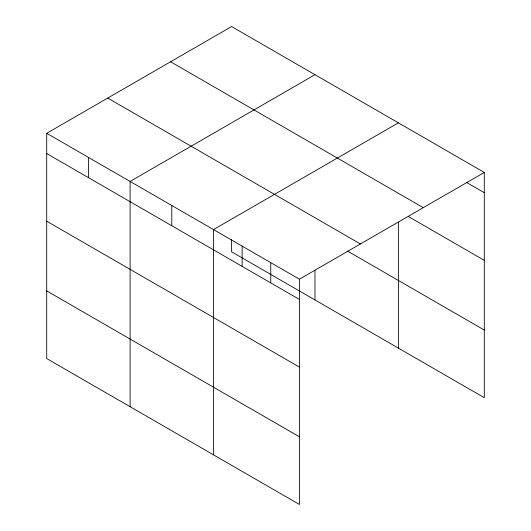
<?xml version="1.0" encoding="UTF-8"?>
<svg xmlns="http://www.w3.org/2000/svg" width="531" height="531" viewBox="0 0 531 531"><rect width="100%" height="100%" fill="white"/><g stroke="black" fill="none" stroke-linecap="round" stroke-linejoin="round"><path stroke-width="0.8" d="M46.708 133.294L299.404 279.187L299.404 504.45L46.708 358.558L46.708 133.294L231.596 26.55L484.292 172.442L484.292 397.706L231.596 251.813L231.596 239.441M314.983 74.692L130.102 181.436L130.102 406.7M398.376 122.84L213.489 229.584L213.489 454.848M299.404 279.187L484.292 172.442M466.391 182.365L484.292 192.7M170.584 61.775L423.28 207.667M408.399 216.535L484.292 260.349M107.72 98.069L360.416 243.961M347.493 251.077L484.292 330.056M46.708 153.545L299.404 299.444M46.708 221.201L299.404 367.094M46.708 290.902L299.404 436.794M398.376 222.097L398.376 348.104M314.983 270.259L314.983 299.955M270.764 262.653L270.764 282.91M242.129 246.118L242.129 266.37M171.792 205.51L171.792 225.768M88.405 157.368L88.405 177.619"/></g></svg>
